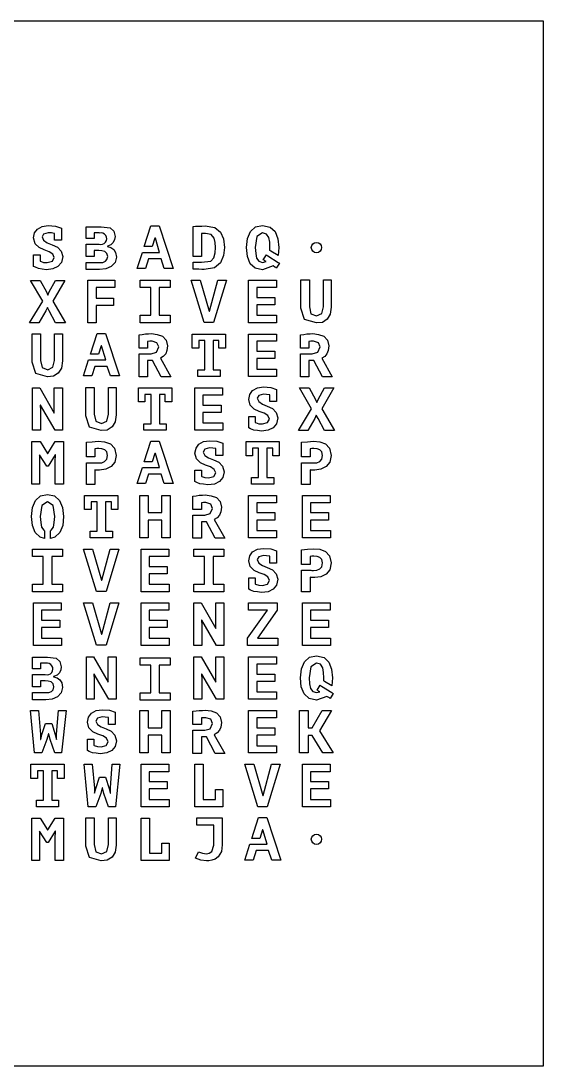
# Model space of a CAD drawing. Extents: x 8 to 20.8, y 5.7 to 18.5.
# Drawn here: x 14.4 to 20.77, y 5.72 to 18.47 of the extents above; entities that cross this region are included whole.
import ezdxf

# ---------------------------------------------------------------- set-up
doc = ezdxf.new("R2010")
doc.units = 0
doc.layers.add('LETTERS', color=5, linetype='CONTINUOUS')

msp = doc.modelspace()

# ---------------------------------------------------------------- linework, layer by layer
at = {"layer": 'LETTERS'}
for p, q in [((8.024, 18.471), (20.774, 18.471)), ((20.774, 18.471), (20.774, 5.721)), ((14.606, 15.932), (14.663, 15.964)), ((14.663, 15.964), (14.737, 15.973)), ((14.737, 15.973), (14.826, 15.967)), ((14.826, 15.967), (14.897, 15.944)), ((14.897, 15.944), (14.897, 15.794)), ((15.199, 15.816), (15.199, 15.96)), ((15.199, 15.96), (15.383, 15.96)), ((15.383, 15.96), (15.49, 15.948)), ((15.49, 15.948), (15.535, 15.906)), ((15.907, 15.717), (15.988, 15.97)), ((15.988, 15.97), (16.091, 15.97)), ((16.091, 15.97), (16.26, 15.452)), ((16.505, 15.962), (16.531, 15.965)), ((16.505, 15.597), (16.505, 15.962)), ((16.531, 15.965), (16.569, 15.968)), ((16.569, 15.968), (16.611, 15.968)), ((16.611, 15.968), (16.652, 15.972)), ((16.652, 15.972), (16.768, 15.949)), ((16.768, 15.949), (16.838, 15.895)), ((17.205, 15.903), (17.265, 15.957)), ((17.265, 15.957), (17.352, 15.973)), ((17.352, 15.973), (17.445, 15.954)), ((17.445, 15.954), (17.505, 15.9)), ((14.558, 15.823), (14.57, 15.884)), ((14.577, 15.753), (14.558, 15.823)), ((14.57, 15.884), (14.606, 15.932)), ((14.679, 15.871), (14.66, 15.836)), ((14.66, 15.836), (14.679, 15.794)), ((14.737, 15.887), (14.679, 15.871)), ((14.775, 15.884), (14.737, 15.887)), ((14.81, 15.877), (14.775, 15.884)), ((14.813, 15.877), (14.81, 15.877)), ((14.813, 15.794), (14.813, 15.877)), ((15.298, 15.816), (15.199, 15.816)), ((15.359, 15.884), (15.298, 15.884)), ((15.298, 15.884), (15.298, 15.816)), ((15.535, 15.906), (15.551, 15.842)), ((15.551, 15.842), (15.545, 15.804)), ((16.036, 15.82), (16.004, 15.717)), ((16.043, 15.82), (16.036, 15.82)), ((16.094, 15.647), (16.043, 15.82)), ((16.63, 15.879), (16.608, 15.876)), ((16.608, 15.876), (16.608, 15.597)), ((16.656, 15.879), (16.63, 15.879)), ((16.723, 15.863), (16.656, 15.879)), ((16.761, 15.821), (16.723, 15.863)), ((16.774, 15.767), (16.761, 15.821)), ((16.838, 15.895), (16.876, 15.812)), ((16.876, 15.812), (16.886, 15.706)), ((17.157, 15.705), (17.169, 15.816)), ((17.169, 15.816), (17.205, 15.903)), ((17.281, 15.839), (17.262, 15.705)), ((17.352, 15.884), (17.281, 15.839)), ((17.4, 15.871), (17.352, 15.884)), ((17.429, 15.829), (17.4, 15.871)), ((17.438, 15.772), (17.429, 15.829)), ((17.505, 15.9), (17.537, 15.813)), ((17.537, 15.813), (17.55, 15.705)), ((14.625, 15.705), (14.577, 15.753)), ((14.685, 15.676), (14.625, 15.705)), ((14.679, 15.794), (14.724, 15.765)), ((14.724, 15.765), (14.785, 15.74)), ((14.785, 15.74), (14.849, 15.711)), ((14.897, 15.794), (14.813, 15.794)), ((14.849, 15.711), (14.893, 15.663)), ((15.199, 15.595), (15.199, 15.746)), ((15.199, 15.746), (15.298, 15.746)), ((15.298, 15.746), (15.33, 15.746)), ((15.33, 15.746), (15.356, 15.746)), ((15.5, 15.74), (15.458, 15.724)), ((15.458, 15.724), (15.458, 15.717)), ((15.458, 15.717), (15.5, 15.705)), ((15.529, 15.769), (15.5, 15.74)), ((15.5, 15.705), (15.535, 15.682)), ((15.545, 15.804), (15.529, 15.769)), ((16.004, 15.717), (15.907, 15.717)), ((16.777, 15.706), (16.774, 15.767)), ((16.774, 15.642), (16.777, 15.706)), ((16.886, 15.706), (16.876, 15.607)), ((17.166, 15.596), (17.157, 15.705)), ((17.262, 15.705), (17.269, 15.634)), ((17.441, 15.705), (17.438, 15.772)), ((17.441, 15.67), (17.441, 15.705)), ((17.55, 15.705), (17.542, 15.607)), ((14.558, 15.474), (14.558, 15.615)), ((14.558, 15.615), (14.638, 15.615)), ((14.638, 15.615), (14.638, 15.541)), ((14.746, 15.653), (14.685, 15.676)), ((14.791, 15.625), (14.746, 15.653)), ((14.788, 15.538), (14.81, 15.583)), ((14.81, 15.583), (14.791, 15.625)), ((14.893, 15.663), (14.913, 15.596)), ((14.913, 15.596), (14.897, 15.525)), ((15.298, 15.595), (15.199, 15.595)), ((15.298, 15.669), (15.298, 15.595)), ((15.353, 15.669), (15.298, 15.669)), ((15.391, 15.666), (15.353, 15.669)), ((15.426, 15.657), (15.391, 15.666)), ((15.452, 15.634), (15.426, 15.657)), ((15.433, 15.538), (15.452, 15.561)), ((15.462, 15.596), (15.452, 15.634)), ((15.452, 15.561), (15.462, 15.596)), ((15.535, 15.682), (15.558, 15.644)), ((15.567, 15.589), (15.551, 15.522)), ((15.558, 15.644), (15.567, 15.589)), ((15.822, 15.452), (15.885, 15.647)), ((15.885, 15.647), (15.982, 15.647)), ((15.959, 15.567), (15.924, 15.452)), ((16.113, 15.567), (15.959, 15.567)), ((15.982, 15.647), (16.094, 15.647)), ((16.151, 15.452), (16.113, 15.567)), ((16.608, 15.597), (16.505, 15.597)), ((16.72, 15.54), (16.758, 15.581)), ((16.758, 15.581), (16.774, 15.642)), ((16.876, 15.607), (16.838, 15.521)), ((17.201, 15.509), (17.166, 15.596)), ((17.269, 15.634), (17.278, 15.577)), ((17.278, 15.577), (17.307, 15.538)), ((17.36, 15.556), (17.398, 15.615)), ((17.369, 15.55), (17.36, 15.556)), ((17.398, 15.615), (17.406, 15.61)), ((17.406, 15.61), (17.415, 15.604)), ((17.415, 15.604), (17.54, 15.525)), ((17.452, 15.663), (17.441, 15.67)), ((17.542, 15.607), (17.452, 15.663)), ((14.58, 15.465), (14.558, 15.474)), ((14.618, 15.449), (14.58, 15.465)), ((14.663, 15.442), (14.618, 15.449)), ((14.638, 15.541), (14.641, 15.538)), ((14.641, 15.538), (14.679, 15.525)), ((14.714, 15.436), (14.663, 15.442)), ((14.679, 15.525), (14.724, 15.522)), ((14.794, 15.445), (14.714, 15.436)), ((14.724, 15.522), (14.788, 15.538)), ((14.855, 15.474), (14.794, 15.445)), ((14.897, 15.525), (14.855, 15.474)), ((15.199, 15.449), (15.199, 15.525)), ((15.199, 15.525), (15.298, 15.525)), ((15.199, 15.439), (15.199, 15.449)), ((15.33, 15.439), (15.199, 15.439)), ((15.298, 15.525), (15.37, 15.525)), ((15.362, 15.439), (15.33, 15.439)), ((15.439, 15.445), (15.362, 15.439)), ((15.37, 15.525), (15.401, 15.525)), ((15.401, 15.525), (15.433, 15.538)), ((15.503, 15.474), (15.439, 15.445)), ((15.551, 15.522), (15.503, 15.474)), ((15.924, 15.452), (15.822, 15.452)), ((16.26, 15.452), (16.151, 15.452)), ((16.505, 15.444), (16.505, 15.527)), ((16.505, 15.527), (16.608, 15.527)), ((16.534, 15.441), (16.505, 15.444)), ((16.572, 15.441), (16.534, 15.441)), ((16.611, 15.437), (16.572, 15.441)), ((16.608, 15.527), (16.72, 15.54)), ((16.64, 15.437), (16.611, 15.437)), ((16.764, 15.457), (16.64, 15.437)), ((16.838, 15.521), (16.764, 15.457)), ((17.262, 15.455), (17.201, 15.509)), ((17.352, 15.436), (17.262, 15.455)), ((17.307, 15.538), (17.352, 15.525)), ((17.352, 15.525), (17.395, 15.534)), ((17.479, 15.481), (17.352, 15.436)), ((17.377, 15.545), (17.369, 15.55)), ((17.395, 15.534), (17.377, 15.545)), ((17.502, 15.466), (17.479, 15.481)), ((17.511, 15.461), (17.502, 15.466)), ((17.519, 15.456), (17.511, 15.461)), ((17.556, 15.515), (17.519, 15.456)), ((17.54, 15.525), (17.548, 15.52)), ((17.548, 15.52), (17.556, 15.515)), ((14.668, 15.053), (14.521, 15.305)), ((14.521, 15.305), (14.639, 15.305)), ((14.639, 15.305), (14.716, 15.165)), ((14.748, 15.165), (14.825, 15.305)), ((14.94, 15.305), (14.793, 15.053)), ((14.825, 15.305), (14.94, 15.305)), ((15.219, 14.789), (15.219, 15.307)), ((15.219, 15.307), (15.548, 15.307)), ((15.548, 15.307), (15.548, 15.218)), ((15.857, 15.218), (15.857, 15.307)), ((15.857, 15.307), (16.222, 15.307)), ((16.222, 15.307), (16.222, 15.218)), ((16.638, 14.791), (16.478, 15.309)), ((16.478, 15.309), (16.59, 15.309)), ((16.59, 15.309), (16.699, 14.928)), ((16.702, 14.928), (16.804, 15.309)), ((16.91, 15.309), (16.753, 14.791)), ((16.804, 15.309), (16.91, 15.309)), ((17.181, 14.789), (17.181, 15.307)), ((17.181, 15.307), (17.52, 15.307)), ((17.52, 15.307), (17.52, 15.218)), ((17.819, 14.965), (17.819, 15.311)), ((17.819, 15.311), (17.922, 15.311)), ((17.922, 15.311), (17.922, 14.984)), ((18.094, 14.984), (18.094, 15.311)), ((18.094, 15.311), (18.19, 15.311)), ((18.19, 15.311), (18.19, 14.978)), ((15.548, 15.218), (15.321, 15.218)), ((15.321, 15.218), (15.321, 15.09)), ((15.988, 15.218), (15.857, 15.218)), ((15.988, 14.879), (15.988, 15.218)), ((16.222, 15.218), (16.091, 15.218)), ((16.091, 15.218), (16.091, 14.879)), ((17.52, 15.218), (17.28, 15.218)), ((17.28, 15.218), (17.28, 15.096)), ((14.508, 14.787), (14.668, 15.053)), ((14.716, 15.165), (14.732, 15.126)), ((14.732, 15.126), (14.748, 15.165)), ((14.793, 15.053), (14.946, 14.787)), ((15.321, 15.09), (15.532, 15.09)), ((15.532, 15.09), (15.532, 14.997)), ((17.28, 15.096), (17.5, 15.096)), ((17.5, 15.096), (17.5, 15.007)), ((14.706, 14.934), (14.623, 14.787)), ((14.725, 14.976), (14.706, 14.934)), ((14.748, 14.934), (14.725, 14.976)), ((14.825, 14.787), (14.748, 14.934)), ((15.532, 14.997), (15.321, 14.997)), ((15.321, 14.997), (15.321, 14.789)), ((16.699, 14.928), (16.702, 14.928)), ((17.5, 15.007), (17.28, 15.007)), ((17.28, 15.007), (17.28, 14.879)), ((17.864, 14.828), (17.819, 14.965)), ((17.922, 14.984), (17.941, 14.898)), ((18.075, 14.901), (18.094, 14.984)), ((18.19, 14.978), (18.177, 14.892)), ((15.857, 14.789), (15.857, 14.879)), ((15.857, 14.879), (15.988, 14.879)), ((16.091, 14.879), (16.222, 14.879)), ((16.222, 14.879), (16.222, 14.789)), ((16.753, 14.791), (16.638, 14.791)), ((17.28, 14.879), (17.523, 14.879)), ((17.523, 14.879), (17.523, 14.789)), ((18.008, 14.786), (17.864, 14.828)), ((17.941, 14.898), (18.011, 14.872)), ((18.081, 14.792), (18.008, 14.786)), ((18.011, 14.872), (18.075, 14.901)), ((18.139, 14.831), (18.081, 14.792)), ((18.177, 14.892), (18.139, 14.831)), ((14.623, 14.787), (14.508, 14.787)), ((14.946, 14.787), (14.825, 14.787)), ((15.321, 14.789), (15.219, 14.789)), ((16.222, 14.789), (15.857, 14.789)), ((17.523, 14.789), (17.181, 14.789)), ((14.538, 14.309), (14.538, 14.655)), ((14.538, 14.655), (14.641, 14.655)), ((14.641, 14.655), (14.641, 14.328)), ((14.813, 14.328), (14.813, 14.655)), ((14.813, 14.655), (14.909, 14.655)), ((14.909, 14.655), (14.909, 14.322)), ((15.251, 14.405), (15.332, 14.658)), ((15.332, 14.658), (15.434, 14.658)), ((15.434, 14.658), (15.604, 14.14)), ((15.846, 14.643), (15.884, 14.647)), ((15.846, 14.48), (15.846, 14.643)), ((15.884, 14.647), (15.923, 14.653)), ((15.923, 14.653), (15.961, 14.653)), ((15.974, 14.563), (15.948, 14.56)), ((15.948, 14.56), (15.948, 14.48)), ((15.961, 14.653), (15.996, 14.656)), ((16.003, 14.563), (15.974, 14.563)), ((15.996, 14.656), (16.067, 14.647)), ((16.063, 14.544), (16.003, 14.563)), ((16.086, 14.493), (16.063, 14.544)), ((16.067, 14.647), (16.131, 14.624)), ((16.131, 14.624), (16.175, 14.576)), ((16.175, 14.576), (16.191, 14.506)), ((16.492, 14.479), (16.492, 14.651)), ((16.492, 14.651), (16.899, 14.651)), ((16.646, 14.571), (16.572, 14.571)), ((16.572, 14.571), (16.572, 14.479)), ((16.646, 14.213), (16.646, 14.571)), ((16.819, 14.571), (16.748, 14.571)), ((16.748, 14.571), (16.748, 14.213)), ((16.819, 14.479), (16.819, 14.571)), ((16.899, 14.651), (16.899, 14.479)), ((17.181, 14.133), (17.181, 14.651)), ((17.181, 14.651), (17.52, 14.651)), ((17.52, 14.562), (17.28, 14.562)), ((17.28, 14.562), (17.28, 14.44)), ((17.52, 14.651), (17.52, 14.562)), ((17.814, 14.643), (17.853, 14.647)), ((17.814, 14.48), (17.814, 14.643)), ((17.853, 14.647), (17.891, 14.653)), ((17.891, 14.653), (17.93, 14.653)), ((17.942, 14.563), (17.917, 14.56)), ((17.917, 14.56), (17.917, 14.48)), ((17.93, 14.653), (17.965, 14.656)), ((17.971, 14.563), (17.942, 14.563)), ((17.965, 14.656), (18.035, 14.647)), ((18.032, 14.544), (17.971, 14.563)), ((18.054, 14.493), (18.032, 14.544)), ((18.035, 14.647), (18.099, 14.624)), ((18.099, 14.624), (18.144, 14.576)), ((18.144, 14.576), (18.16, 14.506)), ((15.38, 14.507), (15.348, 14.405)), ((15.386, 14.507), (15.38, 14.507)), ((15.438, 14.335), (15.386, 14.507)), ((15.948, 14.48), (15.846, 14.48)), ((15.846, 14.128), (15.846, 14.41)), ((15.846, 14.41), (15.948, 14.41)), ((15.948, 14.41), (15.99, 14.41)), ((15.99, 14.41), (16.057, 14.429)), ((16.057, 14.429), (16.086, 14.493)), ((16.169, 14.41), (16.14, 14.378)), ((16.185, 14.448), (16.169, 14.41)), ((16.191, 14.506), (16.185, 14.448)), ((16.572, 14.479), (16.492, 14.479)), ((16.899, 14.479), (16.819, 14.479)), ((17.28, 14.44), (17.5, 14.44)), ((17.5, 14.44), (17.5, 14.351)), ((17.917, 14.48), (17.814, 14.48)), ((17.814, 14.128), (17.814, 14.41)), ((17.814, 14.41), (17.917, 14.41)), ((17.917, 14.41), (17.958, 14.41)), ((17.958, 14.41), (18.026, 14.429)), ((18.026, 14.429), (18.054, 14.493)), ((18.137, 14.41), (18.109, 14.378)), ((18.153, 14.448), (18.137, 14.41)), ((18.16, 14.506), (18.153, 14.448)), ((14.583, 14.171), (14.538, 14.309)), ((14.641, 14.328), (14.66, 14.242)), ((14.794, 14.245), (14.813, 14.328)), ((14.909, 14.322), (14.897, 14.235)), ((15.166, 14.14), (15.228, 14.335)), ((15.228, 14.335), (15.326, 14.335)), ((15.348, 14.405), (15.251, 14.405)), ((15.326, 14.335), (15.438, 14.335)), ((16.009, 14.33), (15.948, 14.33)), ((15.948, 14.33), (15.948, 14.128)), ((16.115, 14.128), (16.009, 14.33)), ((16.14, 14.378), (16.105, 14.355)), ((16.105, 14.355), (16.233, 14.128)), ((17.5, 14.351), (17.28, 14.351)), ((17.28, 14.351), (17.28, 14.223)), ((17.978, 14.33), (17.917, 14.33)), ((17.917, 14.33), (17.917, 14.128)), ((18.083, 14.128), (17.978, 14.33)), ((18.109, 14.378), (18.073, 14.355)), ((18.073, 14.355), (18.201, 14.128)), ((14.727, 14.13), (14.583, 14.171)), ((14.66, 14.242), (14.73, 14.216)), ((14.73, 14.216), (14.794, 14.245)), ((14.858, 14.175), (14.801, 14.136)), ((14.897, 14.235), (14.858, 14.175)), ((15.303, 14.255), (15.268, 14.14)), ((15.457, 14.255), (15.303, 14.255)), ((15.495, 14.14), (15.457, 14.255)), ((16.56, 14.133), (16.56, 14.213)), ((16.56, 14.213), (16.646, 14.213)), ((16.748, 14.213), (16.832, 14.213)), ((16.832, 14.213), (16.832, 14.133)), ((17.28, 14.223), (17.523, 14.223)), ((17.523, 14.223), (17.523, 14.133)), ((14.801, 14.136), (14.727, 14.13)), ((15.268, 14.14), (15.166, 14.14)), ((15.604, 14.14), (15.495, 14.14)), ((15.948, 14.128), (15.846, 14.128)), ((16.233, 14.128), (16.115, 14.128)), ((16.832, 14.133), (16.56, 14.133)), ((17.523, 14.133), (17.181, 14.133)), ((17.917, 14.128), (17.814, 14.128)), ((18.201, 14.128), (18.083, 14.128)), ((14.545, 13.995), (14.634, 13.995)), ((14.545, 13.477), (14.545, 13.995)), ((14.634, 13.995), (14.81, 13.684)), ((14.81, 13.739), (14.81, 13.995)), ((14.81, 13.995), (14.909, 13.995)), ((14.909, 13.995), (14.909, 13.477)), ((15.195, 13.653), (15.195, 13.998)), ((15.195, 13.998), (15.297, 13.998)), ((15.297, 13.998), (15.297, 13.672)), ((15.47, 13.672), (15.47, 13.998)), ((15.47, 13.998), (15.566, 13.998)), ((15.566, 13.998), (15.566, 13.666)), ((15.836, 13.822), (15.836, 13.995)), ((15.836, 13.995), (16.243, 13.995)), ((15.99, 13.915), (15.916, 13.915)), ((15.916, 13.915), (15.916, 13.822)), ((15.99, 13.557), (15.99, 13.915)), ((16.163, 13.915), (16.092, 13.915)), ((16.092, 13.915), (16.092, 13.557)), ((16.163, 13.822), (16.163, 13.915)), ((16.243, 13.995), (16.243, 13.822)), ((16.524, 13.477), (16.524, 13.995)), ((16.524, 13.995), (16.864, 13.995)), ((16.864, 13.906), (16.624, 13.906)), ((16.624, 13.906), (16.624, 13.784)), ((16.864, 13.995), (16.864, 13.906)), ((17.182, 13.854), (17.195, 13.915)), ((17.195, 13.915), (17.23, 13.963)), ((17.23, 13.963), (17.288, 13.995)), ((17.304, 13.902), (17.285, 13.867)), ((17.288, 13.995), (17.361, 14.005)), ((17.361, 13.918), (17.304, 13.902)), ((17.361, 14.005), (17.451, 13.998)), ((17.4, 13.915), (17.361, 13.918)), ((17.435, 13.909), (17.4, 13.915)), ((17.438, 13.909), (17.435, 13.909)), ((17.438, 13.826), (17.438, 13.909)), ((17.451, 13.998), (17.521, 13.976)), ((17.521, 13.976), (17.521, 13.826)), ((17.949, 13.74), (17.802, 13.993)), ((17.802, 13.993), (17.92, 13.993)), ((17.92, 13.993), (17.997, 13.852)), ((18.029, 13.852), (18.105, 13.993)), ((18.221, 13.993), (18.073, 13.74)), ((18.105, 13.993), (18.221, 13.993)), ((14.641, 13.784), (14.638, 13.784)), ((14.638, 13.784), (14.641, 13.72)), ((14.82, 13.477), (14.641, 13.784)), ((15.916, 13.822), (15.836, 13.822)), ((16.243, 13.822), (16.163, 13.822)), ((16.624, 13.784), (16.844, 13.784)), ((16.844, 13.784), (16.844, 13.694)), ((17.201, 13.784), (17.182, 13.854)), ((17.249, 13.736), (17.201, 13.784)), ((17.285, 13.867), (17.304, 13.826)), ((17.304, 13.826), (17.349, 13.797)), ((17.349, 13.797), (17.409, 13.771)), ((17.409, 13.771), (17.473, 13.742)), ((17.521, 13.826), (17.438, 13.826)), ((17.997, 13.852), (18.013, 13.814)), ((18.013, 13.814), (18.029, 13.852)), ((14.641, 13.72), (14.641, 13.477)), ((14.81, 13.684), (14.81, 13.739)), ((15.239, 13.515), (15.195, 13.653)), ((15.297, 13.672), (15.316, 13.586)), ((15.45, 13.589), (15.47, 13.672)), ((15.566, 13.666), (15.553, 13.579)), ((16.844, 13.694), (16.624, 13.694)), ((16.624, 13.694), (16.624, 13.566)), ((17.182, 13.506), (17.182, 13.646)), ((17.182, 13.646), (17.262, 13.646)), ((17.31, 13.707), (17.249, 13.736)), ((17.262, 13.646), (17.262, 13.573)), ((17.371, 13.685), (17.31, 13.707)), ((17.416, 13.656), (17.371, 13.685)), ((17.435, 13.614), (17.416, 13.656)), ((17.473, 13.742), (17.518, 13.694)), ((17.518, 13.694), (17.537, 13.627)), ((17.789, 13.475), (17.949, 13.74)), ((18.006, 13.663), (17.987, 13.622)), ((18.029, 13.622), (18.006, 13.663)), ((18.073, 13.74), (18.227, 13.475)), ((15.383, 13.474), (15.239, 13.515)), ((15.316, 13.586), (15.386, 13.56)), ((15.386, 13.56), (15.45, 13.589)), ((15.514, 13.519), (15.457, 13.48)), ((15.553, 13.579), (15.514, 13.519)), ((15.903, 13.477), (15.903, 13.557)), ((15.903, 13.557), (15.99, 13.557)), ((16.092, 13.557), (16.175, 13.557)), ((16.175, 13.557), (16.175, 13.477)), ((16.624, 13.566), (16.867, 13.566)), ((16.867, 13.566), (16.867, 13.477)), ((17.262, 13.573), (17.265, 13.57)), ((17.265, 13.57), (17.304, 13.557)), ((17.304, 13.557), (17.349, 13.554)), ((17.349, 13.554), (17.413, 13.57)), ((17.413, 13.57), (17.435, 13.614)), ((17.521, 13.557), (17.48, 13.506)), ((17.537, 13.627), (17.521, 13.557)), ((17.987, 13.622), (17.904, 13.475)), ((18.105, 13.475), (18.029, 13.622)), ((14.641, 13.477), (14.545, 13.477)), ((14.909, 13.477), (14.82, 13.477)), ((15.457, 13.48), (15.383, 13.474)), ((16.175, 13.477), (15.903, 13.477)), ((16.867, 13.477), (16.524, 13.477)), ((17.205, 13.496), (17.182, 13.506)), ((17.243, 13.48), (17.205, 13.496)), ((17.288, 13.474), (17.243, 13.48)), ((17.339, 13.467), (17.288, 13.474)), ((17.419, 13.477), (17.339, 13.467)), ((17.48, 13.506), (17.419, 13.477)), ((17.904, 13.475), (17.789, 13.475)), ((18.227, 13.475), (18.105, 13.475)), ((14.535, 12.821), (14.535, 13.339)), ((14.535, 13.339), (14.638, 13.339)), ((14.638, 13.339), (14.727, 13.195)), ((14.73, 13.195), (14.82, 13.339)), ((14.82, 13.339), (14.922, 13.339)), ((14.922, 13.339), (14.922, 12.821)), ((15.203, 13.331), (15.273, 13.337)), ((15.203, 13.151), (15.203, 13.331)), ((15.273, 13.337), (15.346, 13.344)), ((15.346, 13.344), (15.423, 13.337)), ((15.423, 13.337), (15.494, 13.312)), ((15.494, 13.312), (15.545, 13.257)), ((15.907, 13.092), (15.988, 13.345)), ((15.988, 13.345), (16.091, 13.345)), ((16.091, 13.345), (16.26, 12.827)), ((16.539, 13.259), (16.574, 13.307)), ((16.574, 13.307), (16.632, 13.339)), ((16.632, 13.339), (16.705, 13.349)), ((16.705, 13.262), (16.648, 13.246)), ((16.705, 13.349), (16.795, 13.342)), ((16.744, 13.259), (16.705, 13.262)), ((16.795, 13.342), (16.865, 13.32)), ((16.865, 13.32), (16.865, 13.169)), ((17.149, 13.166), (17.149, 13.339)), ((17.149, 13.339), (17.555, 13.339)), ((17.555, 13.339), (17.555, 13.166)), ((17.827, 13.331), (17.898, 13.337)), ((17.827, 13.151), (17.827, 13.331)), ((17.898, 13.337), (17.971, 13.344)), ((17.971, 13.344), (18.048, 13.337)), ((18.048, 13.337), (18.118, 13.312)), ((18.118, 13.312), (18.169, 13.257)), ((14.631, 13.179), (14.628, 13.179)), ((14.628, 13.179), (14.631, 13.105)), ((14.717, 13.041), (14.631, 13.179)), ((14.727, 13.195), (14.73, 13.195)), ((14.82, 13.179), (14.737, 13.041)), ((14.82, 13.096), (14.823, 13.179)), ((14.823, 13.179), (14.82, 13.179)), ((15.305, 13.151), (15.203, 13.151)), ((15.327, 13.254), (15.305, 13.251)), ((15.305, 13.251), (15.305, 13.151)), ((15.353, 13.254), (15.327, 13.254)), ((15.391, 13.251), (15.353, 13.254)), ((15.426, 13.238), (15.391, 13.251)), ((15.449, 13.213), (15.426, 13.238)), ((15.458, 13.171), (15.449, 13.213)), ((15.449, 13.123), (15.458, 13.171)), ((15.545, 13.257), (15.564, 13.171)), ((15.564, 13.171), (15.548, 13.088)), ((16.036, 13.195), (16.004, 13.092)), ((16.043, 13.195), (16.036, 13.195)), ((16.094, 13.022), (16.043, 13.195)), ((16.526, 13.198), (16.539, 13.259)), ((16.545, 13.128), (16.526, 13.198)), ((16.648, 13.246), (16.628, 13.211)), ((16.628, 13.211), (16.648, 13.169)), ((16.648, 13.169), (16.692, 13.141)), ((16.692, 13.141), (16.753, 13.115)), ((16.779, 13.253), (16.744, 13.259)), ((16.782, 13.253), (16.779, 13.253)), ((16.782, 13.169), (16.782, 13.253)), ((16.865, 13.169), (16.782, 13.169)), ((17.229, 13.166), (17.149, 13.166)), ((17.302, 13.259), (17.229, 13.259)), ((17.229, 13.259), (17.229, 13.166)), ((17.302, 12.901), (17.302, 13.259)), ((17.475, 13.259), (17.405, 13.259)), ((17.405, 13.259), (17.405, 12.901)), ((17.475, 13.166), (17.475, 13.259)), ((17.555, 13.166), (17.475, 13.166)), ((17.93, 13.151), (17.827, 13.151)), ((17.952, 13.254), (17.93, 13.251)), ((17.93, 13.251), (17.93, 13.151)), ((17.978, 13.254), (17.952, 13.254)), ((18.016, 13.251), (17.978, 13.254)), ((18.051, 13.238), (18.016, 13.251)), ((18.073, 13.213), (18.051, 13.238)), ((18.083, 13.171), (18.073, 13.213)), ((18.073, 13.123), (18.083, 13.171)), ((18.169, 13.257), (18.189, 13.171)), ((18.189, 13.171), (18.173, 13.088)), ((14.631, 13.105), (14.631, 12.821)), ((14.737, 13.041), (14.717, 13.041)), ((14.82, 12.821), (14.82, 13.096)), ((15.203, 12.816), (15.203, 13.081)), ((15.203, 13.081), (15.305, 13.081)), ((15.305, 13.081), (15.314, 13.081)), ((15.314, 13.081), (15.327, 13.078)), ((15.327, 13.078), (15.34, 13.078)), ((15.34, 13.078), (15.35, 13.078)), ((15.35, 13.078), (15.388, 13.081)), ((15.388, 13.081), (15.423, 13.097)), ((15.423, 13.097), (15.449, 13.123)), ((15.503, 13.033), (15.439, 13.001)), ((15.548, 13.088), (15.503, 13.033)), ((15.822, 12.827), (15.885, 13.022)), ((15.885, 13.022), (15.982, 13.022)), ((16.004, 13.092), (15.907, 13.092)), ((15.982, 13.022), (16.094, 13.022)), ((16.593, 13.08), (16.545, 13.128)), ((16.654, 13.051), (16.593, 13.08)), ((16.715, 13.029), (16.654, 13.051)), ((16.76, 13), (16.715, 13.029)), ((16.753, 13.115), (16.817, 13.086)), ((16.817, 13.086), (16.862, 13.038)), ((16.862, 13.038), (16.881, 12.971)), ((17.827, 12.816), (17.827, 13.081)), ((17.827, 13.081), (17.93, 13.081)), ((17.93, 13.081), (17.939, 13.081)), ((17.939, 13.081), (17.952, 13.078)), ((17.952, 13.078), (17.965, 13.078)), ((17.965, 13.078), (17.974, 13.078)), ((17.974, 13.078), (18.013, 13.081)), ((18.013, 13.081), (18.048, 13.097)), ((18.048, 13.097), (18.073, 13.123)), ((18.128, 13.033), (18.064, 13.001)), ((18.173, 13.088), (18.128, 13.033)), ((15.318, 12.992), (15.305, 12.995)), ((15.305, 12.995), (15.305, 12.816)), ((15.334, 12.992), (15.318, 12.992)), ((15.353, 12.992), (15.334, 12.992)), ((15.362, 12.992), (15.353, 12.992)), ((15.439, 13.001), (15.362, 12.992)), ((15.959, 12.942), (15.924, 12.827)), ((16.113, 12.942), (15.959, 12.942)), ((16.151, 12.827), (16.113, 12.942)), ((16.526, 12.85), (16.526, 12.99)), ((16.526, 12.99), (16.606, 12.99)), ((16.606, 12.99), (16.606, 12.917)), ((16.606, 12.917), (16.609, 12.914)), ((16.609, 12.914), (16.648, 12.901)), ((16.648, 12.901), (16.692, 12.898)), ((16.692, 12.898), (16.756, 12.914)), ((16.756, 12.914), (16.779, 12.958)), ((16.779, 12.958), (16.76, 13)), ((16.865, 12.901), (16.824, 12.85)), ((16.881, 12.971), (16.865, 12.901)), ((17.216, 12.821), (17.216, 12.901)), ((17.216, 12.901), (17.302, 12.901)), ((17.405, 12.901), (17.488, 12.901)), ((17.488, 12.901), (17.488, 12.821)), ((17.942, 12.992), (17.93, 12.995)), ((17.93, 12.995), (17.93, 12.816)), ((17.958, 12.992), (17.942, 12.992)), ((17.978, 12.992), (17.958, 12.992)), ((17.987, 12.992), (17.978, 12.992)), ((18.064, 13.001), (17.987, 12.992)), ((14.631, 12.821), (14.535, 12.821)), ((14.922, 12.821), (14.82, 12.821)), ((15.305, 12.816), (15.203, 12.816)), ((15.924, 12.827), (15.822, 12.827)), ((16.26, 12.827), (16.151, 12.827)), ((16.548, 12.84), (16.526, 12.85)), ((16.587, 12.824), (16.548, 12.84)), ((16.632, 12.818), (16.587, 12.824)), ((16.683, 12.811), (16.632, 12.818)), ((16.763, 12.821), (16.683, 12.811)), ((16.824, 12.85), (16.763, 12.821)), ((17.488, 12.821), (17.216, 12.821)), ((17.93, 12.816), (17.827, 12.816)), ((14.58, 12.622), (14.641, 12.676)), ((14.641, 12.676), (14.727, 12.692)), ((14.727, 12.692), (14.813, 12.676)), ((14.813, 12.676), (14.874, 12.622)), ((15.18, 12.51), (15.18, 12.683)), ((15.18, 12.683), (15.586, 12.683)), ((15.586, 12.683), (15.586, 12.51)), ((15.852, 12.165), (15.852, 12.683)), ((15.852, 12.683), (15.955, 12.683)), ((15.955, 12.683), (15.955, 12.472)), ((16.124, 12.472), (16.124, 12.683)), ((16.124, 12.683), (16.223, 12.683)), ((16.223, 12.683), (16.223, 12.165)), ((16.502, 12.675), (16.54, 12.678)), ((16.502, 12.511), (16.502, 12.675)), ((16.54, 12.678), (16.579, 12.684)), ((16.579, 12.684), (16.617, 12.684)), ((16.617, 12.684), (16.652, 12.688)), ((16.652, 12.688), (16.723, 12.678)), ((16.723, 12.678), (16.787, 12.656)), ((16.787, 12.656), (16.832, 12.608)), ((17.181, 12.165), (17.181, 12.683)), ((17.181, 12.683), (17.52, 12.683)), ((17.52, 12.683), (17.52, 12.593)), ((17.837, 12.165), (17.837, 12.683)), ((17.837, 12.683), (18.176, 12.683)), ((18.176, 12.683), (18.176, 12.593)), ((14.532, 12.424), (14.545, 12.536)), ((14.545, 12.536), (14.58, 12.622)), ((14.657, 12.558), (14.638, 12.424)), ((14.727, 12.603), (14.657, 12.558)), ((14.797, 12.558), (14.727, 12.603)), ((14.817, 12.424), (14.797, 12.558)), ((14.874, 12.622), (14.909, 12.536)), ((14.909, 12.536), (14.922, 12.424)), ((15.26, 12.51), (15.18, 12.51)), ((15.334, 12.603), (15.26, 12.603)), ((15.26, 12.603), (15.26, 12.51)), ((15.334, 12.245), (15.334, 12.603)), ((15.506, 12.603), (15.436, 12.603)), ((15.436, 12.603), (15.436, 12.245)), ((15.506, 12.51), (15.506, 12.603)), ((15.586, 12.51), (15.506, 12.51)), ((16.604, 12.511), (16.502, 12.511)), ((16.63, 12.595), (16.604, 12.592)), ((16.604, 12.592), (16.604, 12.511)), ((16.659, 12.595), (16.63, 12.595)), ((16.72, 12.576), (16.659, 12.595)), ((16.713, 12.46), (16.742, 12.524)), ((16.742, 12.524), (16.72, 12.576)), ((16.832, 12.608), (16.848, 12.537)), ((16.848, 12.537), (16.841, 12.48)), ((17.52, 12.593), (17.28, 12.593)), ((17.28, 12.593), (17.28, 12.472)), ((18.176, 12.593), (17.936, 12.593)), ((17.936, 12.593), (17.936, 12.472)), ((14.542, 12.315), (14.532, 12.424)), ((14.638, 12.424), (14.644, 12.353)), ((14.81, 12.353), (14.817, 12.424)), ((14.922, 12.424), (14.913, 12.315)), ((15.955, 12.472), (16.124, 12.472)), ((16.124, 12.382), (15.955, 12.382)), ((15.955, 12.382), (15.955, 12.165)), ((16.124, 12.165), (16.124, 12.382)), ((16.502, 12.16), (16.502, 12.441)), ((16.502, 12.441), (16.604, 12.441)), ((16.604, 12.441), (16.646, 12.441)), ((16.646, 12.441), (16.713, 12.46)), ((16.796, 12.409), (16.761, 12.387)), ((16.761, 12.387), (16.889, 12.16)), ((16.825, 12.441), (16.796, 12.409)), ((16.841, 12.48), (16.825, 12.441)), ((17.28, 12.472), (17.5, 12.472)), ((17.5, 12.382), (17.28, 12.382)), ((17.28, 12.382), (17.28, 12.254)), ((17.5, 12.472), (17.5, 12.382)), ((17.936, 12.472), (18.157, 12.472)), ((18.157, 12.382), (17.936, 12.382)), ((17.936, 12.382), (17.936, 12.254)), ((18.157, 12.472), (18.157, 12.382)), ((14.577, 12.229), (14.542, 12.315)), ((14.644, 12.353), (14.654, 12.296)), ((14.654, 12.296), (14.682, 12.257)), ((14.682, 12.257), (14.692, 12.251)), ((14.692, 12.251), (14.692, 12.157)), ((14.762, 12.251), (14.772, 12.257)), ((14.762, 12.157), (14.762, 12.251)), ((14.772, 12.257), (14.801, 12.296)), ((14.801, 12.296), (14.81, 12.353)), ((14.913, 12.315), (14.877, 12.229)), ((15.247, 12.165), (15.247, 12.245)), ((15.247, 12.245), (15.334, 12.245)), ((15.436, 12.245), (15.519, 12.245)), ((15.519, 12.245), (15.519, 12.165)), ((16.665, 12.361), (16.604, 12.361)), ((16.604, 12.361), (16.604, 12.16)), ((16.771, 12.16), (16.665, 12.361)), ((17.28, 12.254), (17.523, 12.254)), ((17.523, 12.254), (17.523, 12.165)), ((17.936, 12.254), (18.179, 12.254)), ((18.179, 12.254), (18.179, 12.165)), ((14.638, 12.174), (14.577, 12.229)), ((14.692, 12.157), (14.638, 12.174)), ((14.817, 12.174), (14.762, 12.157)), ((14.877, 12.229), (14.817, 12.174)), ((15.519, 12.165), (15.247, 12.165)), ((15.955, 12.165), (15.852, 12.165)), ((16.223, 12.165), (16.124, 12.165)), ((16.604, 12.16), (16.502, 12.16)), ((16.889, 12.16), (16.771, 12.16)), ((17.523, 12.165), (17.181, 12.165)), ((18.179, 12.165), (17.837, 12.165)), ((14.545, 11.937), (14.545, 12.027)), ((14.545, 12.027), (14.909, 12.027)), ((14.909, 12.027), (14.909, 11.937)), ((15.326, 11.51), (15.166, 12.028)), ((15.166, 12.028), (15.278, 12.028)), ((15.278, 12.028), (15.386, 11.647)), ((15.39, 11.647), (15.492, 12.028)), ((15.598, 12.028), (15.441, 11.51)), ((15.492, 12.028), (15.598, 12.028)), ((15.868, 11.508), (15.868, 12.027)), ((15.868, 12.027), (16.207, 12.027)), ((16.207, 12.027), (16.207, 11.937)), ((16.513, 11.937), (16.513, 12.027)), ((16.513, 12.027), (16.878, 12.027)), ((16.878, 12.027), (16.878, 11.937)), ((17.195, 11.947), (17.23, 11.995)), ((17.23, 11.995), (17.288, 12.027)), ((17.288, 12.027), (17.361, 12.036)), ((17.361, 12.036), (17.451, 12.03)), ((17.451, 12.03), (17.521, 12.007)), ((17.521, 12.007), (17.521, 11.857)), ((17.827, 12.019), (17.898, 12.025)), ((17.827, 11.839), (17.827, 12.019)), ((17.898, 12.025), (17.971, 12.031)), ((17.971, 12.031), (18.048, 12.025)), ((18.048, 12.025), (18.118, 11.999)), ((18.118, 11.999), (18.169, 11.945)), ((14.676, 11.937), (14.545, 11.937)), ((14.676, 11.598), (14.676, 11.937)), ((14.909, 11.937), (14.778, 11.937)), ((14.778, 11.937), (14.778, 11.598)), ((16.207, 11.937), (15.967, 11.937)), ((15.967, 11.937), (15.967, 11.816)), ((16.644, 11.937), (16.513, 11.937)), ((16.644, 11.598), (16.644, 11.937)), ((16.878, 11.937), (16.747, 11.937)), ((16.747, 11.937), (16.747, 11.598)), ((17.182, 11.886), (17.195, 11.947)), ((17.201, 11.816), (17.182, 11.886)), ((17.304, 11.934), (17.285, 11.899)), ((17.285, 11.899), (17.304, 11.857)), ((17.361, 11.95), (17.304, 11.934)), ((17.4, 11.947), (17.361, 11.95)), ((17.435, 11.94), (17.4, 11.947)), ((17.438, 11.94), (17.435, 11.94)), ((17.438, 11.857), (17.438, 11.94)), ((17.952, 11.942), (17.93, 11.939)), ((17.93, 11.939), (17.93, 11.839)), ((17.978, 11.942), (17.952, 11.942)), ((18.016, 11.939), (17.978, 11.942)), ((18.051, 11.926), (18.016, 11.939)), ((18.073, 11.9), (18.051, 11.926)), ((18.083, 11.859), (18.073, 11.9)), ((18.073, 11.811), (18.083, 11.859)), ((18.169, 11.945), (18.189, 11.859)), ((18.189, 11.859), (18.173, 11.776)), ((15.967, 11.816), (16.188, 11.816)), ((16.188, 11.816), (16.188, 11.726)), ((17.249, 11.768), (17.201, 11.816)), ((17.31, 11.739), (17.249, 11.768)), ((17.304, 11.857), (17.349, 11.828)), ((17.371, 11.716), (17.31, 11.739)), ((17.349, 11.828), (17.409, 11.803)), ((17.409, 11.803), (17.473, 11.774)), ((17.521, 11.857), (17.438, 11.857)), ((17.473, 11.774), (17.518, 11.726)), ((17.93, 11.839), (17.827, 11.839)), ((17.827, 11.504), (17.827, 11.769)), ((17.827, 11.769), (17.93, 11.769)), ((17.93, 11.769), (17.939, 11.769)), ((17.939, 11.769), (17.952, 11.766)), ((17.952, 11.766), (17.965, 11.766)), ((17.965, 11.766), (17.974, 11.766)), ((17.974, 11.766), (18.013, 11.769)), ((18.013, 11.769), (18.048, 11.785)), ((18.048, 11.785), (18.073, 11.811)), ((18.173, 11.776), (18.128, 11.721)), ((15.386, 11.647), (15.39, 11.647)), ((16.188, 11.726), (15.967, 11.726)), ((15.967, 11.726), (15.967, 11.598)), ((17.182, 11.537), (17.182, 11.678)), ((17.182, 11.678), (17.262, 11.678)), ((17.262, 11.678), (17.262, 11.604)), ((17.262, 11.604), (17.265, 11.601)), ((17.416, 11.688), (17.371, 11.716)), ((17.413, 11.601), (17.435, 11.646)), ((17.435, 11.646), (17.416, 11.688)), ((17.518, 11.726), (17.537, 11.659)), ((17.537, 11.659), (17.521, 11.588)), ((17.942, 11.68), (17.93, 11.683)), ((17.93, 11.683), (17.93, 11.504)), ((17.958, 11.68), (17.942, 11.68)), ((17.978, 11.68), (17.958, 11.68)), ((17.987, 11.68), (17.978, 11.68)), ((18.064, 11.689), (17.987, 11.68)), ((18.128, 11.721), (18.064, 11.689)), ((14.545, 11.508), (14.545, 11.598)), ((14.545, 11.598), (14.676, 11.598)), ((14.909, 11.508), (14.545, 11.508)), ((14.778, 11.598), (14.909, 11.598)), ((14.909, 11.598), (14.909, 11.508)), ((15.441, 11.51), (15.326, 11.51)), ((16.211, 11.508), (15.868, 11.508)), ((15.967, 11.598), (16.211, 11.598)), ((16.211, 11.598), (16.211, 11.508)), ((16.513, 11.508), (16.513, 11.598)), ((16.513, 11.598), (16.644, 11.598)), ((16.878, 11.508), (16.513, 11.508)), ((16.747, 11.598), (16.878, 11.598)), ((16.878, 11.598), (16.878, 11.508)), ((17.205, 11.528), (17.182, 11.537)), ((17.243, 11.512), (17.205, 11.528)), ((17.288, 11.505), (17.243, 11.512)), ((17.265, 11.601), (17.304, 11.588)), ((17.339, 11.499), (17.288, 11.505)), ((17.304, 11.588), (17.349, 11.585)), ((17.419, 11.508), (17.339, 11.499)), ((17.349, 11.585), (17.413, 11.601)), ((17.48, 11.537), (17.419, 11.508)), ((17.521, 11.588), (17.48, 11.537)), ((17.93, 11.504), (17.827, 11.504)), ((14.556, 10.852), (14.556, 11.37)), ((14.556, 11.37), (14.895, 11.37)), ((14.895, 11.37), (14.895, 11.281)), ((15.326, 10.854), (15.166, 11.372)), ((15.166, 11.372), (15.278, 11.372)), ((15.278, 11.372), (15.386, 10.991)), ((15.39, 10.991), (15.492, 11.372)), ((15.598, 11.372), (15.441, 10.854)), ((15.492, 11.372), (15.598, 11.372)), ((15.868, 10.852), (15.868, 11.37)), ((15.868, 11.37), (16.207, 11.37)), ((16.207, 11.37), (16.207, 11.281)), ((16.513, 11.37), (16.603, 11.37)), ((16.513, 10.852), (16.513, 11.37)), ((16.603, 11.37), (16.779, 11.059)), ((16.779, 11.115), (16.779, 11.37)), ((16.779, 11.37), (16.878, 11.37)), ((16.878, 11.37), (16.878, 10.852)), ((17.181, 11.281), (17.181, 11.37)), ((17.181, 11.37), (17.529, 11.37)), ((17.529, 11.37), (17.529, 11.281)), ((17.837, 10.852), (17.837, 11.37)), ((17.837, 11.37), (18.176, 11.37)), ((18.176, 11.37), (18.176, 11.281)), ((14.895, 11.281), (14.655, 11.281)), ((14.655, 11.281), (14.655, 11.159)), ((16.207, 11.281), (15.967, 11.281)), ((15.967, 11.281), (15.967, 11.159)), ((17.168, 10.942), (17.411, 11.281)), ((17.411, 11.281), (17.181, 11.281)), ((17.529, 11.281), (17.289, 10.942)), ((18.176, 11.281), (17.936, 11.281)), ((17.936, 11.281), (17.936, 11.159)), ((14.655, 11.159), (14.876, 11.159)), ((14.876, 11.159), (14.876, 11.07)), ((15.967, 11.159), (16.188, 11.159)), ((16.188, 11.159), (16.188, 11.07)), ((16.609, 11.159), (16.606, 11.159)), ((16.606, 11.159), (16.609, 11.095)), ((16.788, 10.852), (16.609, 11.159)), ((16.609, 11.095), (16.609, 10.852)), ((16.779, 11.059), (16.779, 11.115)), ((17.936, 11.159), (18.157, 11.159)), ((18.157, 11.159), (18.157, 11.07)), ((14.876, 11.07), (14.655, 11.07)), ((14.655, 11.07), (14.655, 10.942)), ((15.386, 10.991), (15.39, 10.991)), ((16.188, 11.07), (15.967, 11.07)), ((15.967, 11.07), (15.967, 10.942)), ((18.157, 11.07), (17.936, 11.07)), ((17.936, 11.07), (17.936, 10.942)), ((14.898, 10.852), (14.556, 10.852)), ((14.655, 10.942), (14.898, 10.942)), ((14.898, 10.942), (14.898, 10.852)), ((15.441, 10.854), (15.326, 10.854)), ((16.211, 10.852), (15.868, 10.852)), ((15.967, 10.942), (16.211, 10.942)), ((16.211, 10.942), (16.211, 10.852)), ((16.609, 10.852), (16.513, 10.852)), ((16.878, 10.852), (16.788, 10.852)), ((17.168, 10.852), (17.168, 10.942)), ((17.536, 10.852), (17.168, 10.852)), ((17.289, 10.942), (17.536, 10.942)), ((17.536, 10.942), (17.536, 10.852)), ((18.179, 10.852), (17.837, 10.852)), ((17.936, 10.942), (18.179, 10.942)), ((18.179, 10.942), (18.179, 10.852)), ((14.543, 10.567), (14.543, 10.711)), ((14.543, 10.711), (14.727, 10.711)), ((14.727, 10.711), (14.834, 10.698)), ((15.201, 10.714), (15.29, 10.714)), ((15.201, 10.196), (15.201, 10.714)), ((15.29, 10.714), (15.466, 10.403)), ((15.466, 10.458), (15.466, 10.714)), ((15.466, 10.714), (15.566, 10.714)), ((15.566, 10.714), (15.566, 10.196)), ((16.513, 10.714), (16.603, 10.714)), ((16.513, 10.196), (16.513, 10.714)), ((16.603, 10.714), (16.779, 10.403)), ((16.779, 10.458), (16.779, 10.714)), ((16.779, 10.714), (16.878, 10.714)), ((16.878, 10.714), (16.878, 10.196)), ((17.181, 10.196), (17.181, 10.714)), ((17.181, 10.714), (17.52, 10.714)), ((17.52, 10.714), (17.52, 10.625)), ((17.922, 10.708), (18.008, 10.724)), ((18.008, 10.724), (18.101, 10.705)), ((14.703, 10.634), (14.642, 10.634)), ((14.642, 10.634), (14.642, 10.567)), ((14.834, 10.698), (14.879, 10.657)), ((14.879, 10.657), (14.895, 10.593)), ((14.895, 10.593), (14.889, 10.554)), ((15.857, 10.612), (15.857, 10.702)), ((15.857, 10.702), (16.222, 10.702)), ((15.988, 10.612), (15.857, 10.612)), ((15.988, 10.273), (15.988, 10.612)), ((16.222, 10.612), (16.091, 10.612)), ((16.091, 10.612), (16.091, 10.273)), ((16.222, 10.702), (16.222, 10.612)), ((17.52, 10.625), (17.28, 10.625)), ((17.28, 10.625), (17.28, 10.503)), ((17.826, 10.567), (17.861, 10.654)), ((17.861, 10.654), (17.922, 10.708)), ((17.938, 10.59), (17.918, 10.455)), ((18.008, 10.634), (17.938, 10.59)), ((18.056, 10.622), (18.008, 10.634)), ((18.085, 10.58), (18.056, 10.622)), ((18.101, 10.705), (18.161, 10.65)), ((18.161, 10.65), (18.193, 10.564)), ((14.642, 10.567), (14.543, 10.567)), ((14.543, 10.346), (14.543, 10.497)), ((14.543, 10.497), (14.642, 10.497)), ((14.642, 10.497), (14.674, 10.497)), ((14.674, 10.497), (14.7, 10.497)), ((14.844, 10.49), (14.802, 10.474)), ((14.802, 10.474), (14.802, 10.468)), ((14.802, 10.468), (14.844, 10.455)), ((14.873, 10.519), (14.844, 10.49)), ((14.844, 10.455), (14.879, 10.433)), ((14.889, 10.554), (14.873, 10.519)), ((15.297, 10.503), (15.294, 10.503)), ((15.294, 10.503), (15.297, 10.439)), ((15.476, 10.196), (15.297, 10.503)), ((15.466, 10.403), (15.466, 10.458)), ((16.609, 10.503), (16.606, 10.503)), ((16.606, 10.503), (16.609, 10.439)), ((16.788, 10.196), (16.609, 10.503)), ((16.779, 10.403), (16.779, 10.458)), ((17.28, 10.503), (17.5, 10.503)), ((17.5, 10.503), (17.5, 10.414)), ((17.813, 10.455), (17.826, 10.567)), ((17.822, 10.346), (17.813, 10.455)), ((17.918, 10.455), (17.925, 10.385)), ((18.094, 10.522), (18.085, 10.58)), ((18.097, 10.455), (18.094, 10.522)), ((18.097, 10.421), (18.097, 10.455)), ((18.193, 10.564), (18.206, 10.455)), ((18.206, 10.455), (18.198, 10.358)), ((14.642, 10.346), (14.543, 10.346)), ((14.642, 10.42), (14.642, 10.346)), ((14.697, 10.42), (14.642, 10.42)), ((14.735, 10.417), (14.697, 10.42)), ((14.77, 10.407), (14.735, 10.417)), ((14.796, 10.385), (14.77, 10.407)), ((14.805, 10.346), (14.796, 10.385)), ((14.796, 10.311), (14.805, 10.346)), ((14.879, 10.433), (14.901, 10.394)), ((14.911, 10.34), (14.895, 10.273)), ((14.901, 10.394), (14.911, 10.34)), ((15.297, 10.439), (15.297, 10.196)), ((16.609, 10.439), (16.609, 10.196)), ((17.5, 10.414), (17.28, 10.414)), ((17.28, 10.414), (17.28, 10.286)), ((17.858, 10.26), (17.822, 10.346)), ((17.925, 10.385), (17.934, 10.327)), ((18.016, 10.306), (18.054, 10.366)), ((18.054, 10.366), (18.062, 10.36)), ((18.062, 10.36), (18.071, 10.355)), ((18.071, 10.355), (18.196, 10.276)), ((18.108, 10.414), (18.097, 10.421)), ((18.198, 10.358), (18.108, 10.414)), ((14.543, 10.199), (14.543, 10.276)), ((14.543, 10.276), (14.642, 10.276)), ((14.642, 10.276), (14.713, 10.276)), ((14.713, 10.276), (14.745, 10.276)), ((14.745, 10.276), (14.777, 10.289)), ((14.777, 10.289), (14.796, 10.311)), ((14.847, 10.225), (14.783, 10.196)), ((14.895, 10.273), (14.847, 10.225)), ((15.857, 10.183), (15.857, 10.273)), ((15.857, 10.273), (15.988, 10.273)), ((16.091, 10.273), (16.222, 10.273)), ((16.222, 10.273), (16.222, 10.183)), ((17.28, 10.286), (17.523, 10.286)), ((17.523, 10.286), (17.523, 10.196)), ((17.918, 10.206), (17.858, 10.26)), ((18.008, 10.186), (17.918, 10.206)), ((17.934, 10.327), (17.963, 10.289)), ((17.963, 10.289), (18.008, 10.276)), ((18.008, 10.276), (18.051, 10.285)), ((18.136, 10.231), (18.008, 10.186)), ((18.025, 10.301), (18.016, 10.306)), ((18.033, 10.296), (18.025, 10.301)), ((18.051, 10.285), (18.033, 10.296)), ((18.158, 10.217), (18.136, 10.231)), ((18.167, 10.212), (18.158, 10.217)), ((18.175, 10.206), (18.167, 10.212)), ((18.213, 10.265), (18.175, 10.206)), ((18.196, 10.276), (18.204, 10.271)), ((18.204, 10.271), (18.213, 10.265)), ((14.543, 10.19), (14.543, 10.199)), ((14.674, 10.19), (14.543, 10.19)), ((14.706, 10.19), (14.674, 10.19)), ((14.783, 10.196), (14.706, 10.19)), ((15.297, 10.196), (15.201, 10.196)), ((15.566, 10.196), (15.476, 10.196)), ((16.222, 10.183), (15.857, 10.183)), ((16.609, 10.196), (16.513, 10.196)), ((16.878, 10.196), (16.788, 10.196)), ((17.523, 10.196), (17.181, 10.196)), ((14.569, 9.54), (14.518, 10.058)), ((14.518, 10.058), (14.617, 10.058)), ((14.617, 10.058), (14.643, 9.767)), ((14.838, 9.77), (14.86, 10.058)), ((14.86, 10.058), (14.953, 10.058)), ((14.953, 10.058), (14.899, 9.54)), ((15.214, 9.917), (15.227, 9.978)), ((15.227, 9.978), (15.262, 10.026)), ((15.262, 10.026), (15.319, 10.058)), ((15.335, 9.965), (15.316, 9.93)), ((15.319, 10.058), (15.393, 10.068)), ((15.393, 9.981), (15.335, 9.965)), ((15.393, 10.068), (15.482, 10.061)), ((15.431, 9.978), (15.393, 9.981)), ((15.466, 9.972), (15.431, 9.978)), ((15.47, 9.972), (15.466, 9.972)), ((15.47, 9.889), (15.47, 9.972)), ((15.482, 10.061), (15.553, 10.039)), ((15.553, 10.039), (15.553, 9.889)), ((15.852, 9.54), (15.852, 10.058)), ((15.852, 10.058), (15.955, 10.058)), ((15.955, 10.058), (15.955, 9.847)), ((16.124, 9.847), (16.124, 10.058)), ((16.124, 10.058), (16.223, 10.058)), ((16.223, 10.058), (16.223, 9.54)), ((16.502, 10.05), (16.54, 10.053)), ((16.502, 9.887), (16.502, 10.05)), ((16.54, 10.053), (16.579, 10.06)), ((16.579, 10.06), (16.617, 10.06)), ((16.63, 9.97), (16.604, 9.967)), ((16.604, 9.967), (16.604, 9.887)), ((16.617, 10.06), (16.652, 10.063)), ((16.659, 9.97), (16.63, 9.97)), ((16.652, 10.063), (16.723, 10.053)), ((16.72, 9.951), (16.659, 9.97)), ((16.742, 9.9), (16.72, 9.951)), ((16.723, 10.053), (16.787, 10.031)), ((16.787, 10.031), (16.832, 9.983)), ((16.832, 9.983), (16.848, 9.913)), ((17.181, 9.54), (17.181, 10.058)), ((17.181, 10.058), (17.52, 10.058)), ((17.52, 9.969), (17.28, 9.969)), ((17.28, 9.969), (17.28, 9.847)), ((17.52, 10.058), (17.52, 9.969)), ((17.803, 9.54), (17.803, 10.058)), ((17.803, 10.058), (17.906, 10.058)), ((17.906, 10.058), (17.906, 9.847)), ((17.957, 9.847), (18.078, 10.058)), ((18.193, 10.058), (18.046, 9.809)), ((18.078, 10.058), (18.193, 10.058)), ((14.659, 9.764), (14.703, 9.901)), ((14.703, 9.901), (14.78, 9.901)), ((14.78, 9.901), (14.822, 9.764)), ((15.233, 9.847), (15.214, 9.917)), ((15.281, 9.799), (15.233, 9.847)), ((15.316, 9.93), (15.335, 9.889)), ((15.335, 9.889), (15.38, 9.86)), ((15.38, 9.86), (15.441, 9.834)), ((15.441, 9.834), (15.505, 9.805)), ((15.553, 9.889), (15.47, 9.889)), ((15.955, 9.847), (16.124, 9.847)), ((16.604, 9.887), (16.502, 9.887)), ((16.646, 9.817), (16.713, 9.836)), ((16.713, 9.836), (16.742, 9.9)), ((16.841, 9.855), (16.825, 9.817)), ((16.848, 9.913), (16.841, 9.855)), ((17.28, 9.847), (17.5, 9.847)), ((17.5, 9.847), (17.5, 9.757)), ((17.906, 9.847), (17.957, 9.847)), ((14.643, 9.767), (14.643, 9.706)), ((14.643, 9.706), (14.646, 9.706)), ((14.646, 9.706), (14.659, 9.764)), ((14.719, 9.703), (14.659, 9.54)), ((14.739, 9.773), (14.719, 9.703)), ((14.742, 9.773), (14.739, 9.773)), ((14.758, 9.703), (14.742, 9.773)), ((14.815, 9.54), (14.758, 9.703)), ((14.822, 9.764), (14.835, 9.706)), ((14.835, 9.706), (14.838, 9.706)), ((14.838, 9.706), (14.838, 9.77)), ((15.214, 9.569), (15.214, 9.709)), ((15.214, 9.709), (15.294, 9.709)), ((15.342, 9.77), (15.281, 9.799)), ((15.294, 9.709), (15.294, 9.636)), ((15.402, 9.748), (15.342, 9.77)), ((15.447, 9.719), (15.402, 9.748)), ((15.466, 9.677), (15.447, 9.719)), ((15.505, 9.805), (15.55, 9.757)), ((15.55, 9.757), (15.569, 9.69)), ((15.569, 9.69), (15.553, 9.62)), ((16.124, 9.757), (15.955, 9.757)), ((15.955, 9.757), (15.955, 9.54)), ((16.124, 9.54), (16.124, 9.757)), ((16.502, 9.535), (16.502, 9.817)), ((16.502, 9.817), (16.604, 9.817)), ((16.604, 9.817), (16.646, 9.817)), ((16.665, 9.737), (16.604, 9.737)), ((16.604, 9.737), (16.604, 9.535)), ((16.771, 9.535), (16.665, 9.737)), ((16.796, 9.785), (16.761, 9.762)), ((16.761, 9.762), (16.889, 9.535)), ((16.825, 9.817), (16.796, 9.785)), ((17.5, 9.757), (17.28, 9.757)), ((17.28, 9.757), (17.28, 9.629)), ((17.957, 9.754), (17.906, 9.754)), ((17.906, 9.754), (17.906, 9.54)), ((18.085, 9.54), (17.957, 9.754)), ((18.046, 9.809), (18.213, 9.54)), ((15.236, 9.559), (15.214, 9.569)), ((15.294, 9.636), (15.297, 9.633)), ((15.297, 9.633), (15.335, 9.62)), ((15.335, 9.62), (15.38, 9.617)), ((15.38, 9.617), (15.444, 9.633)), ((15.444, 9.633), (15.466, 9.677)), ((15.511, 9.569), (15.45, 9.54)), ((15.553, 9.62), (15.511, 9.569)), ((17.28, 9.629), (17.523, 9.629)), ((17.523, 9.629), (17.523, 9.54)), ((14.659, 9.54), (14.569, 9.54)), ((14.899, 9.54), (14.815, 9.54)), ((15.274, 9.543), (15.236, 9.559)), ((15.319, 9.537), (15.274, 9.543)), ((15.37, 9.53), (15.319, 9.537)), ((15.45, 9.54), (15.37, 9.53)), ((15.955, 9.54), (15.852, 9.54)), ((16.223, 9.54), (16.124, 9.54)), ((16.604, 9.535), (16.502, 9.535)), ((16.889, 9.535), (16.771, 9.535)), ((17.523, 9.54), (17.181, 9.54)), ((17.906, 9.54), (17.803, 9.54)), ((18.213, 9.54), (18.085, 9.54)), ((14.524, 9.229), (14.524, 9.402)), ((14.524, 9.402), (14.93, 9.402)), ((14.677, 9.322), (14.604, 9.322)), ((14.604, 9.322), (14.604, 9.229)), ((14.677, 8.964), (14.677, 9.322)), ((14.85, 9.322), (14.78, 9.322)), ((14.78, 9.322), (14.78, 8.964)), ((14.85, 9.229), (14.85, 9.322)), ((14.93, 9.402), (14.93, 9.229)), ((15.225, 8.884), (15.174, 9.402)), ((15.174, 9.402), (15.273, 9.402)), ((15.273, 9.402), (15.299, 9.111)), ((15.494, 9.114), (15.516, 9.402)), ((15.516, 9.402), (15.609, 9.402)), ((15.609, 9.402), (15.555, 8.884)), ((15.868, 8.884), (15.868, 9.402)), ((15.868, 9.402), (16.207, 9.402)), ((16.207, 9.312), (15.967, 9.312)), ((15.967, 9.312), (15.967, 9.191)), ((16.207, 9.402), (16.207, 9.312)), ((16.524, 8.884), (16.524, 9.402)), ((16.524, 9.402), (16.627, 9.402)), ((16.627, 9.402), (16.627, 8.973)), ((17.294, 8.885), (17.134, 9.403)), ((17.134, 9.403), (17.246, 9.403)), ((17.246, 9.403), (17.355, 9.023)), ((17.358, 9.023), (17.461, 9.403)), ((17.566, 9.403), (17.409, 8.885)), ((17.461, 9.403), (17.566, 9.403)), ((17.837, 8.884), (17.837, 9.402)), ((17.837, 9.402), (18.176, 9.402)), ((18.176, 9.312), (17.936, 9.312)), ((17.936, 9.312), (17.936, 9.191)), ((18.176, 9.402), (18.176, 9.312)), ((14.604, 9.229), (14.524, 9.229)), ((14.93, 9.229), (14.85, 9.229)), ((15.315, 9.108), (15.36, 9.245)), ((15.36, 9.245), (15.436, 9.245)), ((15.436, 9.245), (15.478, 9.108)), ((15.967, 9.191), (16.188, 9.191)), ((16.188, 9.191), (16.188, 9.101)), ((17.936, 9.191), (18.157, 9.191)), ((18.157, 9.191), (18.157, 9.101)), ((15.299, 9.111), (15.299, 9.05)), ((15.302, 9.05), (15.315, 9.108)), ((15.395, 9.117), (15.376, 9.047)), ((15.398, 9.117), (15.395, 9.117)), ((15.414, 9.047), (15.398, 9.117)), ((15.478, 9.108), (15.491, 9.05)), ((15.494, 9.05), (15.494, 9.114)), ((16.188, 9.101), (15.967, 9.101)), ((15.967, 9.101), (15.967, 8.973)), ((16.777, 8.973), (16.777, 9.095)), ((16.777, 9.095), (16.867, 9.095)), ((16.867, 9.095), (16.867, 8.884)), ((18.157, 9.101), (17.936, 9.101)), ((17.936, 9.101), (17.936, 8.973)), ((14.591, 8.884), (14.591, 8.964)), ((14.591, 8.964), (14.677, 8.964)), ((14.78, 8.964), (14.863, 8.964)), ((14.863, 8.964), (14.863, 8.884)), ((15.299, 9.05), (15.302, 9.05)), ((15.376, 9.047), (15.315, 8.884)), ((15.472, 8.884), (15.414, 9.047)), ((15.491, 9.05), (15.494, 9.05)), ((15.967, 8.973), (16.211, 8.973)), ((16.211, 8.973), (16.211, 8.884)), ((16.627, 8.973), (16.777, 8.973)), ((17.355, 9.023), (17.358, 9.023)), ((17.936, 8.973), (18.179, 8.973)), ((18.179, 8.973), (18.179, 8.884)), ((14.863, 8.884), (14.591, 8.884)), ((15.315, 8.884), (15.225, 8.884)), ((15.555, 8.884), (15.472, 8.884)), ((16.211, 8.884), (15.868, 8.884)), ((16.867, 8.884), (16.524, 8.884)), ((17.409, 8.885), (17.294, 8.885)), ((18.179, 8.884), (17.837, 8.884)), ((14.535, 8.228), (14.535, 8.746)), ((14.535, 8.746), (14.638, 8.746)), ((14.638, 8.746), (14.727, 8.602)), ((14.73, 8.602), (14.82, 8.746)), ((14.82, 8.746), (14.922, 8.746)), ((14.922, 8.746), (14.922, 8.228)), ((15.195, 8.404), (15.195, 8.749)), ((15.195, 8.749), (15.297, 8.749)), ((15.297, 8.749), (15.297, 8.423)), ((15.47, 8.423), (15.47, 8.749)), ((15.47, 8.749), (15.566, 8.749)), ((15.566, 8.749), (15.566, 8.416)), ((15.868, 8.228), (15.868, 8.746)), ((15.868, 8.746), (15.971, 8.746)), ((15.971, 8.746), (15.971, 8.317)), ((16.55, 8.659), (16.55, 8.749)), ((16.55, 8.749), (16.86, 8.749)), ((16.86, 8.749), (16.86, 8.42)), ((17.219, 8.499), (17.301, 8.752)), ((17.301, 8.752), (17.403, 8.752)), ((17.403, 8.752), (17.572, 8.234)), ((14.631, 8.586), (14.628, 8.586)), ((14.628, 8.586), (14.631, 8.512)), ((14.717, 8.448), (14.631, 8.586)), ((14.727, 8.602), (14.73, 8.602)), ((14.82, 8.586), (14.737, 8.448)), ((14.82, 8.503), (14.823, 8.586)), ((14.823, 8.586), (14.82, 8.586)), ((16.758, 8.659), (16.55, 8.659)), ((16.758, 8.416), (16.758, 8.659)), ((17.349, 8.602), (17.316, 8.499)), ((17.355, 8.602), (17.349, 8.602)), ((17.406, 8.429), (17.355, 8.602)), ((14.631, 8.512), (14.631, 8.228)), ((14.737, 8.448), (14.717, 8.448)), ((14.82, 8.228), (14.82, 8.503)), ((15.297, 8.423), (15.316, 8.336)), ((15.45, 8.34), (15.47, 8.423)), ((15.566, 8.416), (15.553, 8.33)), ((16.121, 8.317), (16.121, 8.439)), ((16.121, 8.439), (16.211, 8.439)), ((16.211, 8.439), (16.211, 8.228)), ((16.732, 8.34), (16.758, 8.416)), ((16.86, 8.42), (16.851, 8.34)), ((17.134, 8.234), (17.197, 8.429)), ((17.197, 8.429), (17.294, 8.429)), ((17.316, 8.499), (17.219, 8.499)), ((17.294, 8.429), (17.406, 8.429)), ((15.239, 8.266), (15.195, 8.404)), ((15.316, 8.336), (15.386, 8.311)), ((15.386, 8.311), (15.45, 8.34)), ((15.553, 8.33), (15.514, 8.269)), ((15.971, 8.317), (16.121, 8.317)), ((16.531, 8.256), (16.569, 8.336)), ((16.569, 8.336), (16.617, 8.317)), ((16.617, 8.317), (16.665, 8.311)), ((16.665, 8.311), (16.7, 8.317)), ((16.7, 8.317), (16.732, 8.34)), ((16.851, 8.34), (16.809, 8.272)), ((17.272, 8.349), (17.237, 8.234)), ((17.425, 8.349), (17.272, 8.349)), ((17.464, 8.234), (17.425, 8.349)), ((14.631, 8.228), (14.535, 8.228)), ((14.922, 8.228), (14.82, 8.228)), ((15.383, 8.224), (15.239, 8.266)), ((15.457, 8.231), (15.383, 8.224)), ((15.514, 8.269), (15.457, 8.231)), ((16.211, 8.228), (15.868, 8.228)), ((16.598, 8.231), (16.531, 8.256)), ((16.668, 8.224), (16.598, 8.231)), ((16.697, 8.224), (16.668, 8.224)), ((16.732, 8.231), (16.697, 8.224)), ((16.771, 8.244), (16.732, 8.231)), ((16.809, 8.272), (16.771, 8.244)), ((17.237, 8.234), (17.134, 8.234)), ((17.572, 8.234), (17.464, 8.234)), ((20.774, 5.721), (8.024, 5.721))]:
    msp.add_line(p, q, dxfattribs=at)
for centre in [(18.008, 15.705), (18.008, 8.487)]:
    msp.add_circle(centre, 0.0625, dxfattribs=at)
for centre in [(15.378, 15.814), (14.722, 10.565)]:
    msp.add_arc(centre, 0.0717, 252.3086, 105.027, dxfattribs=at)

doc.saveas('drawing.dxf')
